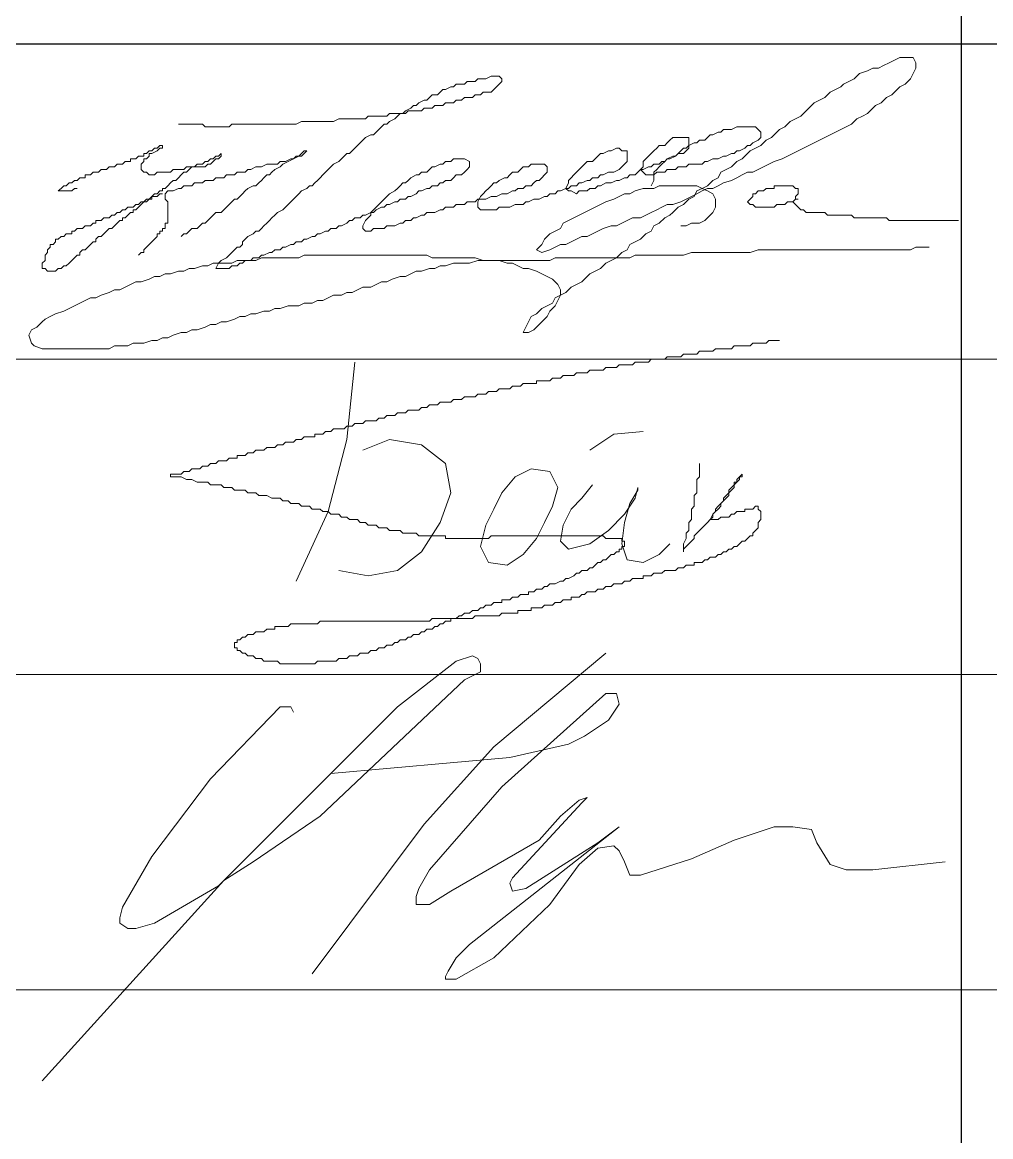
# Model space of a CAD drawing. Header units: millimetres. Extents: x 2294 to 908349, y -83289 to 219220.
# Drawn here: x 787633 to 789218, y 159696 to 161520 of the extents above; entities that cross this region are included whole.
import ezdxf

# ---------------------------------------------------------------- set-up
doc = ezdxf.new("R2010")
doc.units = ezdxf.units.MM
doc.layers.add('PDF _Геометрия', color=7, linetype='Continuous')

msp = doc.modelspace()

# ---------------------------------------------------------------- linework, layer by layer
at = {"layer": 'PDF _Геометрия', "lineweight": 30}
for points in [[(789169.7, 164067.7), (789169.7, 158389)], [(802599.2, 161484.1), (790205.8, 161484.1), (783491, 161484.1)]]:
    msp.add_lwpolyline(points, dxfattribs=at)
at = {"layer": 'PDF _Геометрия', "color": 5, "lineweight": 9}
for points in [[(788710.7, 161186.8), (788719.4, 161186.8), (788728.2, 161191.2), (788741.3, 161191.2), (788750, 161195.6), (788758.8, 161204.3), (788763.2, 161208.7), (788767.5, 161217.4), (788767.5, 161230.5), (788763.2, 161239.3), (788754.4, 161243.7), (788745.7, 161248), (788736.9, 161252.4), (788728.2, 161252.4), (788715.1, 161252.4), (788706.3, 161252.4), (788697.6, 161252.4), (788688.8, 161252.4), (788675.7, 161252.4), (788667, 161248), (788658.2, 161248), (788649.5, 161248), (788636.4, 161243.7), (788627.6, 161239.3), (788618.9, 161239.3), (788610.1, 161234.9), (788601.4, 161230.5), (788588.3, 161226.2), (788579.5, 161221.8), (788570.8, 161217.4), (788562.1, 161213.1), (788553.3, 161208.7), (788544.6, 161204.3), (788535.8, 161199.9), (788527.1, 161195.6), (788518.3, 161191.2), (788514, 161182.5), (788505.2, 161178.1), (788496.5, 161173.7), (788487.7, 161165), (788483.4, 161156.2), (788474.6, 161147.5), (788483.4, 161143.1), (788496.5, 161147.5), (788505.2, 161151.9), (788514, 161156.2), (788522.7, 161156.2), (788531.5, 161160.6), (788540.2, 161165), (788548.9, 161169.3), (788557.7, 161169.3), (788566.4, 161173.7), (788575.2, 161178.1), (788583.9, 161182.5), (788597, 161186.8), (788605.8, 161186.8), (788614.5, 161191.2), (788623.3, 161195.6), (788632, 161199.9), (788645.1, 161199.9), (788653.9, 161204.3), (788662.6, 161208.7), (788671.4, 161213.1), (788680.1, 161217.4), (788688.8, 161221.8), (788697.6, 161221.8), (788710.7, 161226.2), (788719.4, 161230.5), (788728.2, 161234.9), (788736.9, 161239.3), (788745.7, 161243.7), (788754.4, 161248), (788763.2, 161248), (788771.9, 161252.4), (788780.6, 161256.8), (788793.8, 161261.1), (788802.5, 161265.5), (788811.2, 161269.9), (788820, 161274.3), (788828.7, 161274.3), (788837.5, 161278.6), (788846.2, 161283), (788855, 161287.4), (788863.7, 161291.7), (788876.8, 161296.1), (788885.6, 161300.5), (788894.3, 161304.9), (788903, 161309.2), (788911.8, 161313.6), (788920.5, 161318), (788929.3, 161322.3), (788938, 161326.7), (788946.8, 161331.1), (788955.5, 161335.5), (788964.2, 161339.8), (788973, 161344.2), (788981.7, 161348.6), (788990.5, 161353), (788999.2, 161361.7), (789008, 161366.1), (789016.7, 161370.4), (789025.4, 161379.2), (789029.8, 161383.6), (789038.6, 161387.9), (789047.3, 161396.7), (789056, 161401), (789064.8, 161409.8), (789069.2, 161414.2), (789077.9, 161418.5), (789086.7, 161427.3), (789091, 161436), (789095.4, 161444.8), (789095.4, 161453.5), (789091, 161462.2), (789077.9, 161462.2), (789069.2, 161462.2), (789060.4, 161457.9), (789051.7, 161453.5), (789042.9, 161449.1), (789034.2, 161444.8), (789025.4, 161444.8), (789016.7, 161440.4), (789003.6, 161436), (788994.8, 161427.3), (788986.1, 161422.9), (788977.4, 161418.5), (788973, 161414.2), (788964.2, 161409.8), (788955.5, 161405.4), (788946.8, 161396.7), (788938, 161392.3), (788929.3, 161387.9), (788920.5, 161379.2), (788916.2, 161374.8), (788907.4, 161366.1), (788898.7, 161361.7), (788889.9, 161357.3), (788881.2, 161348.6), (788872.4, 161344.2), (788868.1, 161339.8), (788859.3, 161331.1), (788850.6, 161326.7), (788841.8, 161318), (788833.1, 161313.6), (788824.4, 161309.2), (788815.6, 161300.5), (788811.2, 161296.1), (788802.5, 161291.7), (788793.8, 161283), (788785, 161278.6), (788776.3, 161274.3), (788771.9, 161265.5), (788763.2, 161261.1), (788754.4, 161252.4), (788745.7, 161248), (788736.9, 161243.7), (788732.6, 161234.9), (788723.8, 161230.5), (788715.1, 161221.8), (788706.3, 161217.4), (788697.6, 161208.7), (788693.2, 161204.3), (788684.5, 161199.9), (788675.7, 161191.2), (788667, 161186.8), (788662.6, 161178.1), (788653.9, 161173.7), (788645.1, 161165), (788636.4, 161160.6), (788627.6, 161156.2), (788623.3, 161147.5), (788614.5, 161143.1), (788605.8, 161134.4), (788597, 161130), (788588.3, 161125.6), (788579.5, 161116.9), (788570.8, 161112.5), (788562.1, 161108.1), (788557.7, 161103.8), (788548.9, 161095), (788540.2, 161090.7), (788531.5, 161086.3), (788522.7, 161077.5), (788514, 161073.2), (788505.2, 161068.8), (788500.9, 161060.1), (788492.1, 161055.7), (788483.4, 161051.3), (788474.6, 161042.6), (788465.9, 161038.2), (788461.5, 161029.5), (788457.1, 161020.7), (788452.8, 161012), (788461.5, 161012), (788470.3, 161016.3), (788479, 161025.1), (788483.4, 161029.5), (788492.1, 161038.2), (788496.5, 161046.9), (788505.2, 161055.7), (788509.6, 161064.4), (788514, 161073.2), (788514, 161081.9), (788509.6, 161090.7), (788500.9, 161099.4), (788492.1, 161103.8), (788483.4, 161108.1), (788474.6, 161112.5), (788461.5, 161116.9), (788452.8, 161116.9), (788444, 161121.3), (788435.3, 161125.6), (788426.5, 161125.6), (788413.4, 161130), (788404.7, 161130), (788395.9, 161130), (788387.2, 161130), (788374.1, 161134.4), (788365.3, 161134.4), (788356.6, 161134.4), (788343.5, 161134.4), (788334.7, 161134.4), (788326, 161134.4), (788317.3, 161134.4), (788304.1, 161134.4), (788295.4, 161138.7), (788286.7, 161138.7), (788273.5, 161138.7), (788264.8, 161138.7), (788256.1, 161138.7), (788247.3, 161138.7), (788234.2, 161138.7), (788225.5, 161138.7), (788216.7, 161138.7), (788203.6, 161138.7), (788194.8, 161138.7), (788186.1, 161138.7), (788177.4, 161138.7), (788164.2, 161138.7), (788155.5, 161138.7), (788146.8, 161138.7), (788133.6, 161138.7), (788124.9, 161138.7), (788116.2, 161138.7), (788107.4, 161138.7), (788094.3, 161138.7), (788085.6, 161134.4), (788076.8, 161134.4), (788063.7, 161134.4), (788055, 161134.4), (788046.2, 161134.4), (788037.5, 161134.4), (788024.4, 161134.4), (788015.6, 161130), (788006.9, 161130), (787998.1, 161130), (787985, 161130), (787976.3, 161125.6), (787967.5, 161125.6), (787954.4, 161125.6), (787945.7, 161125.6), (787936.9, 161121.3), (787928.2, 161121.3), (787915.1, 161116.9), (787906.3, 161116.9), (787897.6, 161112.5), (787888.8, 161112.5), (787875.7, 161108.1), (787867, 161108.1), (787858.2, 161103.8), (787849.5, 161103.8), (787840.8, 161099.4), (787827.6, 161095), (787818.9, 161095), (787810.2, 161090.7), (787801.4, 161086.3), (787792.7, 161081.9), (787783.9, 161081.9), (787775.2, 161077.5), (787762.1, 161073.2), (787753.3, 161068.8), (787744.6, 161068.8), (787735.8, 161064.4), (787727.1, 161060.1), (787718.3, 161055.7), (787709.6, 161051.3), (787700.9, 161046.9), (787687.7, 161042.6), (787679, 161038.2), (787670.3, 161033.8), (787665.9, 161029.5), (787657.1, 161020.7), (787648.4, 161016.3), (787644, 161007.6), (787648.4, 160994.5), (787652.8, 160990.1), (787665.9, 160985.7), (787674.6, 160985.7), (787683.4, 160985.7), (787692.1, 160985.7), (787705.2, 160985.7), (787714, 160985.7), (787722.7, 160985.7), (787735.8, 160985.7), (787744.6, 160985.7), (787753.3, 160985.7), (787762.1, 160985.7), (787775.2, 160985.7), (787783.9, 160990.1), (787792.7, 160990.1), (787805.8, 160990.1), (787814.5, 160994.5), (787823.3, 160994.5), (787832, 160994.5), (787845.1, 160998.9), (787853.9, 160998.9), (787862.6, 161003.2), (787871.4, 161003.2), (787880.1, 161007.6), (787893.2, 161012), (787902, 161012), (787910.7, 161016.3), (787919.4, 161016.3), (787932.6, 161020.7), (787941.3, 161025.1), (787950, 161025.1), (787958.8, 161029.5), (787967.5, 161029.5), (787980.6, 161033.8), (787989.4, 161038.2), (787998.1, 161038.2), (788006.9, 161042.6), (788015.6, 161042.6), (788028.7, 161046.9), (788037.5, 161046.9), (788046.2, 161051.3), (788055, 161051.3), (788068.1, 161055.7), (788076.8, 161055.7), (788085.6, 161055.7), (788094.3, 161060.1), (788107.4, 161060.1), (788116.2, 161064.4), (788124.9, 161064.4), (788133.6, 161068.8), (788142.4, 161073.2), (788155.5, 161073.2), (788164.2, 161077.5), (788173, 161077.5), (788181.7, 161081.9), (788190.5, 161086.3), (788203.6, 161086.3), (788212.3, 161090.7), (788221.1, 161095), (788229.8, 161095), (788238.6, 161099.4), (788251.7, 161103.8), (788260.4, 161103.8), (788269.2, 161108.1), (788277.9, 161112.5), (788286.7, 161112.5), (788299.8, 161116.9), (788308.5, 161116.9), (788317.3, 161121.3), (788326, 161121.3), (788339.1, 161125.6), (788347.9, 161125.6), (788356.6, 161125.6), (788365.3, 161125.6), (788378.5, 161130), (788387.2, 161130), (788395.9, 161130), (788404.7, 161130), (788417.8, 161130), (788426.5, 161130), (788435.3, 161130), (788448.4, 161130), (788457.1, 161130), (788465.9, 161130), (788474.6, 161130), (788487.7, 161130), (788496.5, 161130), (788505.2, 161134.4), (788518.3, 161134.4), (788527.1, 161134.4), (788535.8, 161134.4), (788544.6, 161134.4), (788557.7, 161134.4), (788566.4, 161134.4), (788575.2, 161134.4), (788588.3, 161134.4), (788597, 161134.4), (788605.8, 161134.4), (788614.5, 161134.4), (788627.6, 161134.4), (788636.4, 161138.7), (788645.1, 161138.7), (788658.2, 161138.7), (788667, 161138.7), (788675.7, 161138.7), (788684.5, 161138.7), (788697.6, 161138.7), (788706.3, 161138.7), (788715.1, 161138.7), (788728.2, 161143.1), (788736.9, 161143.1), (788745.7, 161143.1), (788754.4, 161143.1), (788767.5, 161143.1), (788776.3, 161143.1), (788785, 161143.1), (788793.8, 161143.1), (788806.9, 161143.1), (788815.6, 161143.1), (788824.4, 161143.1), (788837.5, 161147.5), (788846.2, 161147.5), (788855, 161147.5), (788863.7, 161147.5), (788876.8, 161147.5), (788885.6, 161147.5), (788894.3, 161147.5), (788907.4, 161147.5), (788916.2, 161147.5), (788924.9, 161147.5), (788933.6, 161147.5), (788946.8, 161147.5), (788955.5, 161147.5), (788964.2, 161147.5), (788977.4, 161147.5), (788986.1, 161147.5), (788994.8, 161147.5), (789003.6, 161147.5), (789016.7, 161147.5), (789025.4, 161147.5), (789034.2, 161147.5), (789047.3, 161147.5), (789056, 161147.5), (789064.8, 161147.5), (789073.5, 161147.5), (789086.7, 161147.5), (789095.4, 161151.9), (789104.1, 161151.9), (789117.3, 161151.9)], [(787888.8, 161353), (787897.6, 161353), (787902, 161353), (787910.7, 161353), (787915.1, 161353), (787919.4, 161353), (787928.2, 161353), (787932.6, 161348.6), (787941.3, 161348.6), (787945.7, 161348.6), (787954.4, 161348.6), (787958.8, 161348.6), (787963.2, 161348.6), (787971.9, 161348.6), (787976.3, 161353), (787985, 161353), (787989.4, 161353), (787993.8, 161353), (788002.5, 161353), (788006.9, 161353), (788015.6, 161353), (788020, 161353), (788028.7, 161353), (788033.1, 161353), (788037.5, 161353), (788046.2, 161353), (788050.6, 161353), (788059.3, 161353), (788063.7, 161353), (788068.1, 161353), (788076.8, 161353), (788081.2, 161353), (788089.9, 161357.3), (788094.3, 161357.3), (788098.7, 161357.3), (788107.4, 161357.3), (788111.8, 161357.3), (788120.5, 161357.3), (788124.9, 161357.3), (788133.6, 161357.3), (788138, 161357.3), (788142.4, 161357.3), (788151.1, 161361.7), (788155.5, 161361.7), (788164.2, 161361.7), (788168.6, 161361.7), (788173, 161361.7), (788181.7, 161361.7), (788186.1, 161361.7), (788194.8, 161361.7), (788199.2, 161366.1), (788203.6, 161366.1), (788212.3, 161366.1), (788216.7, 161366.1), (788225.5, 161366.1), (788229.8, 161366.1), (788234.2, 161370.4), (788242.9, 161370.4), (788247.3, 161370.4), (788256.1, 161370.4), (788260.4, 161370.4), (788264.8, 161374.8), (788273.5, 161374.8), (788277.9, 161374.8), (788286.7, 161374.8), (788291, 161379.2), (788295.4, 161379.2), (788304.1, 161379.2), (788308.5, 161383.6), (788317.3, 161383.6), (788321.6, 161383.6), (788326, 161387.9), (788334.7, 161387.9), (788339.1, 161387.9), (788343.5, 161392.3), (788352.2, 161392.3), (788356.6, 161396.7), (788365.3, 161396.7), (788369.7, 161396.7), (788374.1, 161401), (788382.8, 161401), (788387.2, 161405.4), (788391.6, 161405.4), (788400.3, 161405.4), (788404.7, 161409.8), (788409.1, 161414.2), (788413.4, 161418.5), (788417.8, 161422.9), (788417.8, 161427.3), (788413.4, 161431.6), (788404.7, 161431.6), (788400.3, 161431.6), (788391.6, 161427.3), (788387.2, 161427.3), (788378.5, 161427.3), (788374.1, 161422.9), (788369.7, 161422.9), (788361, 161422.9), (788356.6, 161418.5), (788352.2, 161418.5), (788343.5, 161418.5), (788339.1, 161414.2), (788334.7, 161414.2), (788326, 161409.8), (788321.6, 161409.8), (788317.3, 161405.4), (788312.9, 161401), (788304.1, 161401), (788299.8, 161396.7), (788295.4, 161392.3), (788291, 161392.3), (788282.3, 161387.9), (788277.9, 161383.6), (788273.5, 161383.6), (788269.2, 161379.2), (788260.4, 161374.8), (788256.1, 161370.4), (788251.7, 161370.4), (788247.3, 161366.1), (788242.9, 161361.7), (788234.2, 161357.3), (788229.8, 161353), (788225.5, 161353), (788221.1, 161348.6), (788216.7, 161344.2), (788212.3, 161339.8), (788208, 161335.5), (788203.6, 161335.5), (788194.8, 161331.1), (788190.5, 161326.7), (788186.1, 161322.3), (788181.7, 161318), (788177.4, 161313.6), (788173, 161309.2), (788168.6, 161304.9), (788164.2, 161304.9), (788159.9, 161300.5), (788155.5, 161296.1), (788151.1, 161291.7), (788142.4, 161287.4), (788138, 161283), (788133.6, 161278.6), (788129.3, 161274.3), (788124.9, 161269.9), (788120.5, 161265.5), (788116.2, 161261.1), (788111.8, 161256.8), (788107.4, 161252.4), (788103, 161252.4), (788098.7, 161248), (788089.9, 161243.7), (788085.6, 161239.3), (788081.2, 161234.9), (788076.8, 161230.5), (788072.4, 161226.2), (788068.1, 161221.8), (788063.7, 161217.4), (788059.3, 161213.1), (788050.6, 161208.7), (788046.2, 161204.3), (788041.8, 161199.9), (788037.5, 161195.6), (788033.1, 161191.2), (788028.7, 161186.8), (788024.4, 161182.5), (788020, 161178.1), (788015.6, 161178.1), (788011.2, 161173.7), (788002.5, 161169.3), (787998.1, 161165), (787993.8, 161160.6), (787993.8, 161156.2), (787989.4, 161151.9), (787985, 161151.9), (787980.6, 161147.5), (787976.3, 161143.1), (787971.9, 161138.7), (787967.5, 161134.4), (787958.8, 161130), (787954.4, 161125.6), (787950, 161116.9), (787954.4, 161116.9), (787958.8, 161116.9), (787967.5, 161116.9), (787971.9, 161116.9), (787976.3, 161121.3), (787985, 161121.3), (787989.4, 161125.6), (787993.8, 161125.6), (787998.1, 161130), (788006.9, 161130), (788011.2, 161134.4), (788020, 161134.4), (788024.4, 161138.7), (788028.7, 161138.7), (788037.5, 161143.1), (788041.8, 161143.1), (788046.2, 161147.5), (788055, 161147.5), (788059.3, 161151.9), (788063.7, 161151.9), (788072.4, 161156.2), (788076.8, 161156.2), (788081.2, 161160.6), (788089.9, 161160.6), (788094.3, 161165), (788098.7, 161165), (788107.4, 161169.3), (788111.8, 161169.3), (788116.2, 161173.7), (788120.5, 161173.7), (788129.3, 161178.1), (788133.6, 161178.1), (788138, 161182.5), (788146.8, 161182.5), (788151.1, 161186.8), (788155.5, 161186.8), (788164.2, 161191.2), (788168.6, 161195.6), (788173, 161195.6), (788177.4, 161199.9), (788186.1, 161199.9), (788190.5, 161204.3), (788194.8, 161204.3), (788203.6, 161208.7), (788208, 161208.7), (788212.3, 161213.1), (788221.1, 161217.4), (788225.5, 161217.4), (788229.8, 161221.8), (788234.2, 161221.8), (788242.9, 161226.2), (788247.3, 161226.2), (788251.7, 161230.5), (788260.4, 161230.5), (788264.8, 161234.9), (788269.2, 161234.9), (788277.9, 161239.3), (788282.3, 161243.7), (788286.7, 161243.7), (788295.4, 161248), (788299.8, 161248), (788304.1, 161252.4), (788312.9, 161252.4), (788317.3, 161256.8), (788321.6, 161256.8), (788326, 161261.1), (788334.7, 161261.1), (788339.1, 161265.5), (788343.5, 161269.9), (788352.2, 161269.9), (788356.6, 161274.3), (788361, 161278.6), (788365.3, 161283), (788365.3, 161287.4), (788365.3, 161291.7), (788356.6, 161296.1), (788352.2, 161296.1), (788343.5, 161296.1), (788339.1, 161296.1), (788334.7, 161291.7), (788326, 161291.7), (788321.6, 161287.4), (788317.3, 161287.4), (788308.5, 161283), (788304.1, 161283), (788299.8, 161278.6), (788295.4, 161274.3), (788286.7, 161274.3), (788282.3, 161269.9), (788277.9, 161269.9), (788269.2, 161265.5), (788264.8, 161261.1), (788260.4, 161256.8), (788256.1, 161256.8), (788251.7, 161252.4), (788247.3, 161248), (788242.9, 161243.7), (788234.2, 161239.3), (788229.8, 161234.9), (788225.5, 161230.5), (788221.1, 161226.2), (788216.7, 161221.8), (788212.3, 161217.4), (788208, 161213.1), (788203.6, 161208.7), (788203.6, 161204.3), (788199.2, 161199.9), (788194.8, 161195.6), (788190.5, 161186.8), (788190.5, 161182.5), (788194.8, 161178.1), (788203.6, 161178.1), (788208, 161182.5), (788212.3, 161182.5), (788221.1, 161182.5), (788225.5, 161182.5), (788229.8, 161186.8), (788238.6, 161186.8), (788242.9, 161186.8), (788251.7, 161191.2), (788256.1, 161191.2), (788260.4, 161195.6), (788269.2, 161195.6), (788273.5, 161199.9), (788277.9, 161199.9), (788286.7, 161204.3), (788291, 161204.3), (788295.4, 161208.7), (788304.1, 161208.7), (788308.5, 161208.7), (788317.3, 161213.1), (788321.6, 161213.1), (788326, 161217.4), (788334.7, 161217.4), (788339.1, 161217.4), (788343.5, 161221.8), (788352.2, 161221.8), (788356.6, 161221.8), (788361, 161226.2), (788369.7, 161226.2), (788374.1, 161226.2), (788378.5, 161230.5), (788387.2, 161230.5), (788391.6, 161230.5), (788400.3, 161234.9), (788404.7, 161234.9), (788409.1, 161234.9), (788417.8, 161239.3), (788422.2, 161239.3), (788426.5, 161239.3), (788435.3, 161243.7), (788439.7, 161243.7), (788444, 161248), (788452.8, 161248), (788457.1, 161252.4), (788465.9, 161252.4), (788470.3, 161256.8), (788474.6, 161261.1), (788479, 161261.1), (788483.4, 161265.5), (788487.7, 161269.9), (788492.1, 161274.3), (788492.1, 161283), (788487.7, 161287.4), (788483.4, 161287.4), (788479, 161287.4), (788470.3, 161287.4), (788465.9, 161287.4), (788461.5, 161283), (788452.8, 161283), (788448.4, 161278.6), (788444, 161274.3), (788435.3, 161274.3), (788430.9, 161269.9), (788426.5, 161265.5), (788422.2, 161265.5), (788413.4, 161261.1), (788409.1, 161256.8), (788404.7, 161256.8), (788400.3, 161252.4), (788395.9, 161248), (788391.6, 161243.7), (788387.2, 161239.3), (788382.8, 161234.9), (788378.5, 161226.2), (788378.5, 161221.8), (788378.5, 161217.4), (788382.8, 161213.1), (788391.6, 161213.1), (788395.9, 161213.1), (788404.7, 161213.1), (788409.1, 161213.1), (788413.4, 161217.4), (788422.2, 161217.4), (788426.5, 161217.4), (788430.9, 161217.4), (788439.7, 161221.8), (788444, 161221.8), (788452.8, 161221.8), (788457.1, 161226.2), (788461.5, 161226.2), (788470.3, 161230.5), (788474.6, 161230.5), (788479, 161230.5), (788487.7, 161234.9), (788492.1, 161234.9), (788496.5, 161239.3), (788505.2, 161239.3), (788509.6, 161243.7), (788514, 161243.7), (788522.7, 161248), (788527.1, 161248), (788531.5, 161252.4), (788540.2, 161252.4), (788544.6, 161256.8), (788548.9, 161256.8), (788557.7, 161261.1), (788562.1, 161261.1), (788566.4, 161265.5), (788575.2, 161265.5), (788579.5, 161269.9), (788583.9, 161269.9), (788592.7, 161274.3), (788597, 161274.3), (788601.4, 161274.3), (788610.1, 161278.6), (788614.5, 161283), (788618.9, 161287.4), (788623.3, 161291.7), (788623.3, 161296.1), (788623.3, 161300.5), (788623.3, 161309.2), (788614.5, 161309.2), (788610.1, 161313.6), (788605.8, 161313.6), (788597, 161309.2), (788592.7, 161309.2), (788583.9, 161304.9), (788579.5, 161304.9), (788575.2, 161300.5), (788570.8, 161296.1), (788566.4, 161291.7), (788557.7, 161291.7), (788553.3, 161287.4), (788548.9, 161283), (788544.6, 161278.6), (788540.2, 161274.3), (788535.8, 161269.9), (788531.5, 161265.5), (788527.1, 161261.1), (788527.1, 161256.8), (788522.7, 161248), (788527.1, 161243.7), (788531.5, 161243.7), (788540.2, 161239.3), (788544.6, 161243.7), (788553.3, 161243.7), (788557.7, 161243.7), (788562.1, 161248), (788570.8, 161248), (788575.2, 161252.4), (788579.5, 161252.4), (788588.3, 161256.8), (788592.7, 161256.8), (788597, 161256.8), (788605.8, 161261.1), (788610.1, 161261.1), (788618.9, 161265.5), (788623.3, 161265.5), (788627.6, 161269.9), (788636.4, 161269.9), (788640.8, 161274.3), (788645.1, 161278.6), (788649.5, 161278.6), (788658.2, 161283), (788662.6, 161283), (788667, 161287.4), (788675.7, 161287.4), (788680.1, 161291.7), (788684.5, 161291.7), (788688.8, 161296.1), (788697.6, 161300.5), (788702, 161300.5), (788706.3, 161304.9), (788715.1, 161304.9), (788719.4, 161309.2), (788723.8, 161313.6), (788723.8, 161318), (788723.8, 161326.7), (788723.8, 161331.1), (788719.4, 161331.1), (788710.7, 161331.1), (788706.3, 161331.1), (788697.6, 161331.1), (788693.2, 161326.7), (788688.8, 161322.3), (788684.5, 161318), (788675.7, 161318), (788671.4, 161313.6), (788667, 161309.2), (788662.6, 161304.9), (788658.2, 161300.5), (788653.9, 161296.1), (788649.5, 161291.7), (788649.5, 161283), (788645.1, 161278.6), (788649.5, 161274.3), (788653.9, 161269.9), (788658.2, 161269.9), (788667, 161269.9), (788671.4, 161274.3), (788680.1, 161274.3), (788684.5, 161274.3), (788688.8, 161278.6), (788697.6, 161278.6), (788702, 161278.6), (788706.3, 161283), (788715.1, 161283), (788719.4, 161283), (788723.8, 161287.4), (788732.6, 161287.4), (788736.9, 161287.4), (788745.7, 161287.4), (788750, 161291.7), (788754.4, 161291.7), (788763.2, 161296.1), (788767.5, 161296.1), (788771.9, 161296.1), (788780.6, 161300.5), (788785, 161300.5), (788793.8, 161304.9), (788798.1, 161304.9), (788802.5, 161309.2), (788806.9, 161309.2), (788815.6, 161313.6), (788820, 161318), (788824.4, 161318), (788828.7, 161322.3), (788837.5, 161326.7), (788841.8, 161331.1), (788841.8, 161335.5), (788841.8, 161339.8), (788837.5, 161344.2), (788833.1, 161348.6), (788824.4, 161348.6), (788820, 161348.6), (788811.2, 161348.6), (788806.9, 161348.6), (788802.5, 161348.6), (788793.8, 161344.2), (788789.4, 161344.2), (788780.6, 161344.2), (788776.3, 161339.8), (788771.9, 161339.8), (788763.2, 161335.5), (788758.8, 161335.5), (788754.4, 161331.1), (788750, 161326.7), (788741.3, 161326.7), (788736.9, 161322.3), (788732.6, 161322.3), (788723.8, 161318), (788719.4, 161313.6), (788715.1, 161313.6), (788710.7, 161309.2), (788706.3, 161304.9), (788702, 161300.5), (788693.2, 161296.1), (788688.8, 161296.1), (788684.5, 161291.7), (788680.1, 161287.4), (788675.7, 161283), (788671.4, 161278.6), (788667, 161274.3), (788667, 161265.5), (788667, 161261.1), (788662.6, 161252.4)], [(787722.7, 161248), (787718.3, 161248), (787714, 161243.7), (787709.6, 161243.7), (787705.2, 161243.7), (787700.9, 161243.7), (787696.5, 161243.7), (787692.1, 161243.7), (787696.5, 161248), (787700.9, 161252.4), (787705.2, 161252.4), (787709.6, 161256.8), (787714, 161256.8), (787718.3, 161261.1), (787722.7, 161261.1), (787727.1, 161265.5), (787731.5, 161265.5), (787735.8, 161265.5), (787735.8, 161269.9), (787740.2, 161269.9), (787744.6, 161269.9), (787748.9, 161274.3), (787753.3, 161274.3), (787757.7, 161274.3), (787762.1, 161278.6), (787766.4, 161278.6), (787770.8, 161278.6), (787775.2, 161283), (787779.6, 161283), (787783.9, 161283), (787788.3, 161287.4), (787792.7, 161287.4), (787797, 161287.4), (787801.4, 161291.7), (787805.8, 161291.7), (787810.2, 161291.7), (787810.2, 161296.1), (787814.5, 161296.1), (787818.9, 161296.1), (787823.3, 161300.5), (787827.6, 161300.5), (787832, 161300.5), (787832, 161304.9), (787836.4, 161304.9), (787840.8, 161309.2), (787845.1, 161309.2), (787849.5, 161313.6), (787853.9, 161313.6), (787858.2, 161318), (787862.6, 161318), (787862.6, 161313.6), (787858.2, 161313.6), (787853.9, 161309.2), (787845.1, 161304.9), (787840.8, 161304.9), (787840.8, 161300.5), (787836.4, 161296.1), (787832, 161296.1), (787832, 161291.7), (787827.6, 161287.4), (787827.6, 161283), (787827.6, 161278.6), (787832, 161274.3), (787836.4, 161274.3), (787840.8, 161269.9), (787845.1, 161269.9), (787849.5, 161269.9), (787853.9, 161274.3), (787858.2, 161274.3), (787862.6, 161274.3), (787867, 161274.3), (787871.4, 161274.3), (787875.7, 161274.3), (787880.1, 161278.6), (787884.5, 161278.6), (787888.8, 161278.6), (787893.2, 161278.6), (787897.6, 161278.6), (787902, 161283), (787906.3, 161283), (787910.7, 161283), (787915.1, 161283), (787919.4, 161283), (787923.8, 161283), (787928.2, 161283), (787932.6, 161283), (787936.9, 161287.4), (787941.3, 161287.4), (787945.7, 161291.7), (787950, 161296.1), (787954.4, 161296.1), (787958.8, 161300.5), (787958.8, 161304.9), (787954.4, 161300.5), (787950, 161300.5), (787945.7, 161296.1), (787941.3, 161296.1), (787936.9, 161291.7), (787932.6, 161291.7), (787928.2, 161287.4), (787923.8, 161287.4), (787919.4, 161287.4), (787915.1, 161283), (787910.7, 161283), (787906.3, 161278.6), (787902, 161274.3), (787897.6, 161274.3), (787893.2, 161269.9), (787888.8, 161265.5), (787884.5, 161261.1), (787880.1, 161261.1), (787875.7, 161256.8), (787871.4, 161252.4), (787867, 161248), (787862.6, 161248), (787862.6, 161243.7), (787858.2, 161243.7), (787853.9, 161239.3), (787849.5, 161239.3), (787845.1, 161234.9), (787845.1, 161230.5), (787840.8, 161230.5), (787836.4, 161226.2), (787832, 161226.2), (787827.6, 161221.8), (787823.3, 161217.4), (787818.9, 161213.1), (787814.5, 161213.1), (787814.5, 161208.7), (787810.2, 161208.7), (787805.8, 161204.3), (787801.4, 161199.9), (787797, 161199.9), (787797, 161195.6), (787792.7, 161195.6), (787788.3, 161191.2), (787783.9, 161186.8), (787779.6, 161182.5), (787775.2, 161182.5), (787770.8, 161178.1), (787766.4, 161173.7), (787762.1, 161169.3), (787757.7, 161169.3), (787753.3, 161165), (787753.3, 161160.6), (787748.9, 161160.6), (787744.6, 161156.2), (787740.2, 161151.9), (787735.8, 161147.5), (787731.5, 161147.5), (787727.1, 161143.1), (787727.1, 161138.7), (787722.7, 161138.7), (787718.3, 161134.4), (787714, 161130), (787709.6, 161125.6), (787705.2, 161121.3), (787700.9, 161121.3), (787696.5, 161116.9), (787692.1, 161116.9), (787687.7, 161112.5), (787683.4, 161112.5), (787679, 161112.5), (787674.6, 161112.5), (787670.3, 161116.9), (787665.9, 161116.9), (787665.9, 161121.3), (787665.9, 161125.6), (787670.3, 161130), (787670.3, 161134.4), (787670.3, 161138.7), (787674.6, 161143.1), (787674.6, 161147.5), (787679, 161151.9), (787679, 161156.2), (787683.4, 161156.2), (787687.7, 161160.6), (787687.7, 161165), (787692.1, 161165), (787696.5, 161169.3), (787700.9, 161169.3), (787705.2, 161173.7), (787709.6, 161173.7), (787714, 161173.7), (787714, 161178.1), (787718.3, 161178.1), (787722.7, 161182.5), (787727.1, 161182.5), (787731.5, 161182.5), (787735.8, 161186.8), (787740.2, 161186.8), (787744.6, 161186.8), (787748.9, 161191.2), (787753.3, 161191.2), (787753.3, 161195.6), (787757.7, 161195.6), (787762.1, 161195.6), (787766.4, 161199.9), (787770.8, 161199.9), (787775.2, 161199.9), (787779.6, 161204.3), (787783.9, 161204.3), (787788.3, 161208.7), (787792.7, 161208.7), (787797, 161213.1), (787801.4, 161213.1), (787805.8, 161217.4), (787810.2, 161217.4), (787814.5, 161217.4), (787818.9, 161221.8), (787823.3, 161221.8), (787827.6, 161226.2), (787832, 161226.2), (787836.4, 161230.5), (787840.8, 161230.5), (787845.1, 161234.9), (787849.5, 161234.9), (787853.9, 161234.9), (787858.2, 161239.3), (787862.6, 161239.3)], [(787823.3, 161138.7), (787827.6, 161143.1), (787832, 161143.1), (787832, 161147.5), (787836.4, 161151.9), (787840.8, 161156.2), (787845.1, 161160.6), (787849.5, 161165), (787853.9, 161169.3), (787853.9, 161173.7), (787858.2, 161173.7), (787858.2, 161178.1), (787862.6, 161178.1), (787862.6, 161182.5), (787867, 161182.5), (787867, 161186.8), (787867, 161191.2), (787871.4, 161191.2), (787871.4, 161195.6), (787871.4, 161199.9), (787871.4, 161204.3), (787871.4, 161208.7), (787871.4, 161213.1), (787871.4, 161217.4), (787871.4, 161221.8), (787871.4, 161226.2), (787867, 161230.5), (787867, 161234.9), (787867, 161239.3), (787871.4, 161243.7), (787875.7, 161243.7), (787880.1, 161243.7), (787888.8, 161248), (787893.2, 161248), (787897.6, 161252.4), (787906.3, 161252.4), (787910.7, 161252.4), (787915.1, 161256.8), (787923.8, 161256.8), (787928.2, 161256.8), (787932.6, 161261.1), (787941.3, 161261.1), (787945.7, 161261.1), (787950, 161265.5), (787958.8, 161265.5), (787963.2, 161265.5), (787967.5, 161269.9), (787971.9, 161269.9), (787980.6, 161269.9), (787985, 161274.3), (787989.4, 161274.3), (787998.1, 161274.3), (788002.5, 161278.6), (788006.9, 161278.6), (788015.6, 161283), (788020, 161283), (788024.4, 161283), (788033.1, 161287.4), (788037.5, 161287.4), (788041.8, 161287.4), (788050.6, 161287.4), (788055, 161291.7), (788059.3, 161291.7), (788063.7, 161291.7), (788072.4, 161296.1), (788076.8, 161296.1), (788081.2, 161300.5), (788089.9, 161300.5), (788094.3, 161304.9), (788098.7, 161309.2), (788094.3, 161309.2), (788089.9, 161304.9), (788085.6, 161300.5), (788076.8, 161296.1), (788068.1, 161291.7), (788059.3, 161287.4), (788055, 161283), (788046.2, 161278.6), (788041.8, 161274.3), (788037.5, 161269.9), (788033.1, 161269.9), (788028.7, 161265.5), (788024.4, 161261.1), (788020, 161256.8), (788015.6, 161252.4), (788011.2, 161252.4), (788002.5, 161248), (787998.1, 161243.7), (787993.8, 161239.3), (787989.4, 161234.9), (787985, 161230.5), (787980.6, 161230.5), (787976.3, 161226.2), (787971.9, 161221.8), (787967.5, 161217.4), (787963.2, 161213.1), (787958.8, 161208.7), (787950, 161208.7), (787945.7, 161204.3), (787941.3, 161199.9), (787936.9, 161195.6), (787932.6, 161191.2), (787928.2, 161191.2), (787923.8, 161186.8), (787919.4, 161182.5), (787910.7, 161182.5), (787906.3, 161178.1), (787902, 161173.7), (787897.6, 161173.7), (787893.2, 161169.3)], [(789165.3, 161195.6), (789161, 161195.6), (789156.6, 161195.6), (789152.2, 161195.6), (789147.9, 161195.6), (789143.5, 161195.6), (789139.1, 161195.6), (789134.7, 161195.6), (789130.4, 161195.6), (789126, 161195.6), (789121.6, 161195.6), (789117.3, 161195.6), (789112.9, 161195.6), (789108.5, 161195.6), (789104.1, 161195.6), (789099.8, 161195.6), (789095.4, 161195.6), (789091, 161195.6), (789086.7, 161195.6), (789082.3, 161195.6), (789077.9, 161195.6), (789073.5, 161195.6), (789069.2, 161195.6), (789064.8, 161195.6), (789060.4, 161195.6), (789056, 161195.6), (789051.7, 161195.6), (789047.3, 161199.9), (789042.9, 161199.9), (789038.6, 161199.9), (789034.2, 161199.9), (789029.8, 161199.9), (789025.4, 161199.9), (789021.1, 161199.9), (789016.7, 161199.9), (789012.3, 161199.9), (789008, 161199.9), (789003.6, 161199.9), (788999.2, 161199.9), (788994.8, 161199.9), (788990.5, 161204.3), (788986.1, 161204.3), (788981.7, 161204.3), (788977.4, 161204.3), (788973, 161204.3), (788968.6, 161204.3), (788964.2, 161204.3), (788959.9, 161204.3), (788955.5, 161204.3), (788951.1, 161204.3), (788946.8, 161208.7), (788942.4, 161208.7), (788938, 161208.7), (788933.6, 161208.7), (788929.3, 161208.7), (788924.9, 161208.7), (788920.5, 161208.7), (788916.2, 161208.7), (788911.8, 161213.1), (788907.4, 161213.1), (788903, 161217.4), (788898.7, 161221.8), (788894.3, 161226.2), (788898.7, 161230.5), (788898.7, 161234.9), (788903, 161239.3), (788903, 161243.7), (788903, 161248), (788898.7, 161248), (788894.3, 161252.4), (788889.9, 161252.4), (788885.6, 161252.4), (788881.2, 161252.4), (788876.8, 161252.4), (788872.4, 161252.4), (788868.1, 161252.4), (788863.7, 161252.4), (788863.7, 161248), (788859.3, 161248), (788855, 161248), (788850.6, 161248), (788846.2, 161243.7), (788841.8, 161243.7), (788837.5, 161243.7), (788833.1, 161239.3), (788828.7, 161239.3), (788828.7, 161234.9), (788824.4, 161230.5), (788820, 161226.2), (788824.4, 161221.8), (788828.7, 161221.8), (788833.1, 161217.4), (788837.5, 161217.4), (788841.8, 161217.4), (788846.2, 161217.4), (788850.6, 161217.4), (788855, 161217.4), (788859.3, 161217.4), (788863.7, 161217.4), (788868.1, 161221.8), (788872.4, 161221.8), (788876.8, 161221.8), (788881.2, 161221.8), (788885.6, 161226.2), (788889.9, 161226.2), (788894.3, 161226.2), (788898.7, 161230.5), (788903, 161230.5)], [(788741.3, 160797.8), (788741.3, 160793.4), (788741.3, 160789), (788741.3, 160784.6), (788741.3, 160780.3), (788741.3, 160775.9), (788736.9, 160771.5), (788736.9, 160767.2), (788736.9, 160762.8), (788736.9, 160758.4), (788736.9, 160754), (788736.9, 160749.7), (788732.6, 160745.3), (788732.6, 160740.9), (788732.6, 160736.6), (788732.6, 160732.2), (788732.6, 160727.8), (788728.2, 160723.4), (788728.2, 160719.1), (788728.2, 160714.7), (788728.2, 160710.3), (788728.2, 160706), (788723.8, 160701.6), (788723.8, 160697.2), (788723.8, 160692.8), (788723.8, 160688.5), (788719.4, 160684.1), (788719.4, 160679.7), (788719.4, 160675.4), (788715.1, 160666.6), (788715.1, 160662.2), (788715.1, 160657.9), (788715.1, 160653.5), (788715.1, 160657.9), (788719.4, 160662.2), (788723.8, 160666.6), (788728.2, 160671), (788732.6, 160675.4), (788732.6, 160679.7), (788736.9, 160684.1), (788741.3, 160688.5), (788745.7, 160692.8), (788750, 160697.2), (788754.4, 160701.6), (788758.8, 160706), (788763.2, 160710.3), (788763.2, 160714.7), (788767.5, 160719.1), (788771.9, 160723.4), (788776.3, 160727.8), (788776.3, 160732.2), (788780.6, 160736.6), (788785, 160740.9), (788789.4, 160745.3), (788789.4, 160749.7), (788793.8, 160754), (788798.1, 160758.4), (788798.1, 160762.8), (788802.5, 160767.2), (788806.9, 160771.5), (788806.9, 160775.9), (788811.2, 160775.9), (788811.2, 160780.3), (788806.9, 160775.9), (788802.5, 160771.5), (788802.5, 160767.2), (788798.1, 160767.2), (788798.1, 160762.8), (788793.8, 160758.4), (788789.4, 160754), (788789.4, 160749.7), (788785, 160745.3), (788780.6, 160740.9), (788780.6, 160736.6), (788776.3, 160732.2), (788771.9, 160727.8), (788767.5, 160723.4), (788767.5, 160719.1), (788763.2, 160714.7), (788758.8, 160706), (788763.2, 160706), (788767.5, 160706), (788771.9, 160706), (788776.3, 160710.3), (788780.6, 160710.3), (788785, 160710.3), (788789.4, 160710.3), (788793.8, 160714.7), (788798.1, 160714.7), (788802.5, 160719.1), (788806.9, 160719.1), (788811.2, 160719.1), (788815.6, 160719.1), (788815.6, 160723.4), (788820, 160723.4), (788824.4, 160723.4), (788828.7, 160723.4), (788833.1, 160727.8), (788837.5, 160727.8), (788837.5, 160723.4), (788841.8, 160719.1), (788841.8, 160714.7), (788841.8, 160710.3), (788841.8, 160706), (788837.5, 160701.6), (788837.5, 160697.2), (788837.5, 160692.8), (788833.1, 160688.5), (788828.7, 160684.1), (788828.7, 160679.7), (788824.4, 160679.7), (788820, 160675.4), (788815.6, 160671), (788811.2, 160671), (788806.9, 160666.6), (788802.5, 160662.2), (788798.1, 160662.2), (788793.8, 160657.9), (788789.4, 160657.9), (788785, 160653.5), (788780.6, 160653.5), (788776.3, 160649.1), (788771.9, 160649.1), (788767.5, 160644.8), (788763.2, 160644.8), (788758.8, 160644.8), (788754.4, 160640.4), (788750, 160640.4), (788745.7, 160636), (788741.3, 160636), (788736.9, 160636), (788732.6, 160636), (788732.6, 160631.6), (788728.2, 160631.6), (788723.8, 160631.6), (788719.4, 160631.6), (788715.1, 160627.3), (788710.7, 160627.3), (788706.3, 160627.3), (788702, 160622.9), (788697.6, 160622.9), (788693.2, 160622.9), (788688.8, 160622.9), (788684.5, 160622.9), (788680.1, 160618.5), (788675.7, 160618.5), (788671.4, 160618.5), (788667, 160618.5), (788662.6, 160614.2), (788658.2, 160614.2), (788653.9, 160614.2), (788649.5, 160614.2), (788649.5, 160609.8), (788645.1, 160609.8), (788640.8, 160609.8), (788636.4, 160609.8), (788632, 160609.8), (788627.6, 160605.4), (788623.3, 160605.4), (788618.9, 160605.4), (788614.5, 160601), (788610.1, 160601), (788605.8, 160601), (788601.4, 160601), (788597, 160596.7), (788592.7, 160596.7), (788588.3, 160596.7), (788583.9, 160592.3), (788579.5, 160592.3), (788575.2, 160592.3), (788570.8, 160587.9), (788566.4, 160587.9), (788562.1, 160587.9), (788557.7, 160587.9), (788553.3, 160583.6), (788548.9, 160583.6), (788544.6, 160579.2), (788540.2, 160579.2), (788535.8, 160579.2), (788531.5, 160579.2), (788531.5, 160574.8), (788527.1, 160574.8), (788522.7, 160574.8), (788518.3, 160574.8), (788514, 160570.4), (788509.6, 160570.4), (788505.2, 160570.4), (788500.9, 160566.1), (788496.5, 160566.1), (788492.1, 160566.1), (788487.7, 160566.1), (788483.4, 160561.7), (788479, 160561.7), (788474.6, 160561.7), (788470.3, 160561.7), (788465.9, 160561.7), (788465.9, 160557.3), (788461.5, 160557.3), (788457.1, 160557.3), (788452.8, 160557.3), (788448.4, 160557.3), (788444, 160557.3), (788444, 160553), (788439.7, 160553), (788435.3, 160553), (788430.9, 160553), (788426.5, 160553), (788422.2, 160553), (788417.8, 160553), (788413.4, 160548.6), (788409.1, 160548.6), (788404.7, 160548.6), (788400.3, 160548.6), (788395.9, 160548.6), (788391.6, 160548.6), (788387.2, 160548.6), (788382.8, 160548.6), (788378.5, 160548.6), (788374.1, 160548.6), (788369.7, 160544.2), (788365.3, 160544.2), (788361, 160544.2), (788356.6, 160544.2), (788352.2, 160544.2), (788347.9, 160544.2), (788343.5, 160544.2), (788339.1, 160544.2), (788334.7, 160544.2), (788330.4, 160544.2), (788326, 160544.2), (788321.6, 160544.2), (788317.3, 160544.2), (788312.9, 160544.2), (788308.5, 160544.2), (788304.1, 160544.2), (788299.8, 160539.8), (788295.4, 160539.8), (788291, 160539.8), (788286.7, 160539.8), (788282.3, 160539.8), (788277.9, 160539.8), (788273.5, 160539.8), (788269.2, 160539.8), (788264.8, 160539.8), (788260.4, 160539.8), (788256.1, 160539.8), (788251.7, 160539.8), (788247.3, 160539.8), (788242.9, 160539.8), (788238.6, 160539.8), (788234.2, 160539.8), (788229.8, 160539.8), (788225.5, 160539.8), (788221.1, 160539.8), (788216.7, 160539.8), (788212.3, 160539.8), (788208, 160539.8), (788203.6, 160539.8), (788199.2, 160539.8), (788194.8, 160539.8), (788190.5, 160539.8), (788186.1, 160539.8), (788181.7, 160539.8), (788177.4, 160539.8), (788173, 160539.8), (788168.6, 160539.8), (788164.2, 160539.8), (788159.9, 160539.8), (788155.5, 160539.8), (788151.1, 160539.8), (788146.8, 160539.8), (788142.4, 160539.8), (788138, 160539.8), (788133.6, 160539.8), (788129.3, 160539.8), (788124.9, 160539.8), (788120.5, 160539.8), (788116.2, 160535.5), (788111.8, 160535.5), (788107.4, 160535.5), (788103, 160535.5), (788098.7, 160535.5), (788094.3, 160535.5), (788089.9, 160535.5), (788085.6, 160535.5), (788081.2, 160535.5), (788076.8, 160535.5), (788072.4, 160535.5), (788068.1, 160531.1), (788063.7, 160531.1), (788059.3, 160531.1), (788055, 160531.1), (788050.6, 160531.1), (788046.2, 160531.1), (788046.2, 160526.7), (788041.8, 160526.7), (788037.5, 160526.7), (788033.1, 160526.7), (788028.7, 160522.4), (788024.4, 160522.4), (788020, 160522.4), (788015.6, 160522.4), (788011.2, 160518), (788006.9, 160518), (788002.5, 160518), (787998.1, 160513.6), (787993.8, 160513.6), (787989.4, 160509.2), (787985, 160509.2), (787985, 160504.9), (787980.6, 160504.9), (787980.6, 160500.5), (787980.6, 160496.1), (787985, 160496.1), (787985, 160491.8), (787989.4, 160491.8), (787993.8, 160487.4), (787998.1, 160487.4), (788002.5, 160483), (788006.9, 160483), (788011.2, 160483), (788015.6, 160478.6), (788020, 160478.6), (788024.4, 160478.6), (788028.7, 160474.3), (788033.1, 160474.3), (788037.5, 160474.3), (788041.8, 160474.3), (788046.2, 160474.3), (788050.6, 160474.3), (788055, 160469.9), (788059.3, 160469.9), (788063.7, 160469.9), (788068.1, 160469.9), (788072.4, 160469.9), (788076.8, 160469.9), (788081.2, 160469.9), (788085.6, 160469.9), (788089.9, 160469.9), (788094.3, 160469.9), (788098.7, 160469.9), (788103, 160469.9), (788107.4, 160469.9), (788111.8, 160469.9), (788116.2, 160474.3), (788120.5, 160474.3), (788124.9, 160474.3), (788129.3, 160474.3), (788133.6, 160474.3), (788138, 160474.3), (788142.4, 160474.3), (788146.8, 160474.3), (788151.1, 160478.6), (788155.5, 160478.6), (788159.9, 160478.6), (788164.2, 160478.6), (788168.6, 160483), (788173, 160483), (788177.4, 160483), (788181.7, 160483), (788186.1, 160487.4), (788190.5, 160487.4), (788194.8, 160487.4), (788199.2, 160487.4), (788203.6, 160491.8), (788208, 160491.8), (788212.3, 160491.8), (788216.7, 160496.1), (788221.1, 160496.1), (788225.5, 160496.1), (788229.8, 160500.5), (788234.2, 160500.5), (788238.6, 160500.5), (788242.9, 160504.9), (788247.3, 160504.9), (788251.7, 160509.2), (788256.1, 160509.2), (788260.4, 160509.2), (788264.8, 160513.6), (788269.2, 160513.6), (788273.5, 160518), (788277.9, 160518), (788282.3, 160518), (788286.7, 160522.4), (788291, 160522.4), (788295.4, 160526.7), (788299.8, 160526.7), (788304.1, 160526.7), (788308.5, 160531.1), (788312.9, 160531.1), (788317.3, 160535.5), (788321.6, 160535.5), (788326, 160539.8), (788330.4, 160539.8), (788334.7, 160539.8), (788334.7, 160544.2), (788339.1, 160544.2), (788343.5, 160544.2), (788347.9, 160548.6), (788352.2, 160548.6), (788356.6, 160553), (788361, 160553), (788365.3, 160553), (788369.7, 160557.3), (788374.1, 160557.3), (788378.5, 160557.3), (788382.8, 160561.7), (788387.2, 160561.7), (788391.6, 160566.1), (788395.9, 160566.1), (788400.3, 160566.1), (788404.7, 160570.4), (788409.1, 160570.4), (788413.4, 160570.4), (788417.8, 160570.4), (788417.8, 160574.8), (788422.2, 160574.8), (788426.5, 160574.8), (788430.9, 160574.8), (788435.3, 160579.2), (788439.7, 160579.2), (788444, 160579.2), (788448.4, 160583.6), (788452.8, 160583.6), (788457.1, 160583.6), (788461.5, 160583.6), (788461.5, 160587.9), (788465.9, 160587.9), (788470.3, 160587.9), (788474.6, 160592.3), (788479, 160592.3), (788483.4, 160592.3), (788487.7, 160596.7), (788492.1, 160596.7), (788496.5, 160601), (788500.9, 160601), (788505.2, 160601), (788514, 160605.4), (788518.3, 160605.4), (788522.7, 160609.8), (788527.1, 160609.8), (788535.8, 160614.2), (788540.2, 160618.5), (788544.6, 160618.5), (788548.9, 160622.9), (788557.7, 160622.9), (788562.1, 160627.3), (788566.4, 160627.3), (788570.8, 160631.6), (788575.2, 160636), (788579.5, 160636), (788583.9, 160640.4), (788588.3, 160640.4), (788592.7, 160644.8), (788597, 160649.1), (788601.4, 160649.1), (788605.8, 160653.5), (788610.1, 160653.5), (788610.1, 160657.9), (788614.5, 160657.9), (788614.5, 160662.2), (788618.9, 160662.2), (788618.9, 160666.6), (788618.9, 160671), (788614.5, 160671), (788614.5, 160675.4), (788610.1, 160675.4), (788605.8, 160675.4), (788601.4, 160675.4), (788597, 160675.4), (788592.7, 160675.4), (788588.3, 160675.4), (788583.9, 160679.7), (788579.5, 160679.7), (788575.2, 160679.7), (788570.8, 160679.7), (788566.4, 160679.7), (788562.1, 160679.7), (788557.7, 160679.7), (788553.3, 160679.7), (788548.9, 160679.7), (788544.6, 160679.7), (788540.2, 160679.7), (788535.8, 160679.7), (788531.5, 160679.7), (788527.1, 160679.7), (788522.7, 160679.7), (788518.3, 160679.7), (788514, 160679.7), (788509.6, 160679.7), (788505.2, 160679.7), (788500.9, 160679.7), (788496.5, 160679.7), (788492.1, 160679.7), (788487.7, 160679.7), (788483.4, 160679.7), (788479, 160679.7), (788474.6, 160679.7), (788470.3, 160679.7), (788465.9, 160679.7), (788461.5, 160679.7), (788457.1, 160679.7), (788452.8, 160679.7), (788448.4, 160679.7), (788444, 160679.7), (788439.7, 160679.7), (788435.3, 160679.7), (788430.9, 160679.7), (788426.5, 160679.7), (788422.2, 160679.7), (788417.8, 160679.7), (788413.4, 160679.7), (788409.1, 160679.7), (788404.7, 160679.7), (788400.3, 160679.7), (788395.9, 160675.4), (788391.6, 160675.4), (788387.2, 160675.4), (788382.8, 160675.4), (788378.5, 160675.4), (788374.1, 160675.4), (788369.7, 160675.4), (788365.3, 160675.4), (788361, 160675.4), (788356.6, 160675.4), (788352.2, 160675.4), (788347.9, 160675.4), (788343.5, 160675.4), (788339.1, 160675.4), (788334.7, 160675.4), (788330.4, 160675.4), (788326, 160675.4), (788326, 160679.7), (788321.6, 160679.7), (788317.3, 160679.7), (788312.9, 160679.7), (788308.5, 160679.7), (788304.1, 160679.7), (788299.8, 160679.7), (788295.4, 160679.7), (788291, 160679.7), (788286.7, 160679.7), (788282.3, 160679.7), (788277.9, 160684.1), (788273.5, 160684.1), (788269.2, 160684.1), (788264.8, 160684.1), (788260.4, 160684.1), (788256.1, 160684.1), (788251.7, 160688.5), (788247.3, 160688.5), (788242.9, 160688.5), (788238.6, 160688.5), (788234.2, 160688.5), (788229.8, 160692.8), (788225.5, 160692.8), (788221.1, 160692.8), (788216.7, 160692.8), (788212.3, 160697.2), (788208, 160697.2), (788203.6, 160697.2), (788199.2, 160697.2), (788194.8, 160701.6), (788190.5, 160701.6), (788186.1, 160701.6), (788181.7, 160706), (788177.4, 160706), (788173, 160706), (788168.6, 160706), (788164.2, 160710.3), (788159.9, 160710.3), (788155.5, 160710.3), (788151.1, 160714.7), (788146.8, 160714.7), (788142.4, 160714.7), (788138, 160714.7), (788133.6, 160719.1), (788129.3, 160719.1), (788124.9, 160719.1), (788120.5, 160723.4), (788116.2, 160723.4), (788111.8, 160723.4), (788107.4, 160723.4), (788103, 160727.8), (788098.7, 160727.8), (788094.3, 160727.8), (788089.9, 160727.8), (788085.6, 160732.2), (788081.2, 160732.2), (788076.8, 160732.2), (788072.4, 160732.2), (788068.1, 160736.6), (788063.7, 160736.6), (788059.3, 160736.6), (788055, 160740.9), (788050.6, 160740.9), (788046.2, 160740.9), (788041.8, 160740.9), (788033.1, 160745.3), (788028.7, 160745.3), (788024.4, 160745.3), (788020, 160745.3), (788015.6, 160749.7), (788011.2, 160749.7), (788006.9, 160749.7), (788002.5, 160749.7), (787998.1, 160754), (787989.4, 160754), (787985, 160754), (787980.6, 160754), (787976.3, 160758.4), (787971.9, 160758.4), (787963.2, 160758.4), (787958.8, 160762.8), (787954.4, 160762.8), (787950, 160762.8), (787941.3, 160762.8), (787936.9, 160767.2), (787932.6, 160767.2), (787923.8, 160767.2), (787919.4, 160767.2), (787910.7, 160771.5), (787906.3, 160771.5), (787902, 160771.5), (787893.2, 160775.9), (787888.8, 160775.9), (787880.1, 160775.9), (787875.7, 160775.9), (787875.7, 160780.3), (787880.1, 160780.3), (787884.5, 160780.3), (787888.8, 160780.3), (787893.2, 160780.3), (787897.6, 160784.6), (787902, 160784.6), (787906.3, 160784.6), (787910.7, 160789), (787915.1, 160789), (787919.4, 160789), (787923.8, 160789), (787928.2, 160793.4), (787932.6, 160793.4), (787936.9, 160793.4), (787941.3, 160797.8), (787945.7, 160797.8), (787950, 160797.8), (787954.4, 160802.1), (787958.8, 160802.1), (787963.2, 160802.1), (787967.5, 160802.1), (787971.9, 160806.5), (787976.3, 160806.5), (787980.6, 160806.5), (787985, 160806.5), (787985, 160810.9), (787989.4, 160810.9), (787993.8, 160810.9), (787998.1, 160810.9), (788002.5, 160815.2), (788006.9, 160815.2), (788011.2, 160815.2), (788015.6, 160819.6), (788020, 160819.6), (788024.4, 160819.6), (788028.7, 160819.6), (788033.1, 160824), (788037.5, 160824), (788041.8, 160824), (788046.2, 160824), (788050.6, 160828.4), (788055, 160828.4), (788059.3, 160828.4), (788063.7, 160832.7), (788068.1, 160832.7), (788072.4, 160832.7), (788076.8, 160832.7), (788081.2, 160837.1), (788085.6, 160837.1), (788089.9, 160837.1), (788094.3, 160841.5), (788098.7, 160841.5), (788103, 160841.5), (788107.4, 160841.5), (788111.8, 160841.5), (788111.8, 160845.8), (788116.2, 160845.8), (788120.5, 160845.8), (788124.9, 160845.8), (788129.3, 160850.2), (788133.6, 160850.2), (788138, 160850.2), (788142.4, 160854.6), (788146.8, 160854.6), (788151.1, 160854.6), (788155.5, 160854.6), (788159.9, 160854.6), (788164.2, 160859), (788168.6, 160859), (788173, 160859), (788177.4, 160863.3), (788181.7, 160863.3), (788186.1, 160863.3), (788190.5, 160863.3), (788194.8, 160867.7), (788199.2, 160867.7), (788203.6, 160867.7), (788208, 160867.7), (788212.3, 160867.7), (788216.7, 160872.1), (788221.1, 160872.1), (788225.5, 160872.1), (788229.8, 160876.4), (788234.2, 160876.4), (788238.6, 160876.4), (788242.9, 160876.4), (788247.3, 160880.8), (788251.7, 160880.8), (788256.1, 160880.8), (788260.4, 160880.8), (788264.8, 160885.2), (788269.2, 160885.2), (788273.5, 160885.2), (788277.9, 160885.2), (788282.3, 160885.2), (788286.7, 160889.6), (788291, 160889.6), (788295.4, 160889.6), (788299.8, 160893.9), (788304.1, 160893.9), (788308.5, 160893.9), (788312.9, 160893.9), (788317.3, 160898.3), (788321.6, 160898.3), (788326, 160898.3), (788330.4, 160898.3), (788334.7, 160898.3), (788339.1, 160902.7), (788343.5, 160902.7), (788347.9, 160902.7), (788352.2, 160902.7), (788356.6, 160907.1), (788361, 160907.1), (788365.3, 160907.1), (788369.7, 160907.1), (788374.1, 160907.1), (788378.5, 160911.4), (788382.8, 160911.4), (788387.2, 160911.4), (788391.6, 160911.4), (788395.9, 160915.8), (788400.3, 160915.8), (788404.7, 160915.8), (788409.1, 160915.8), (788413.4, 160920.2), (788417.8, 160920.2), (788422.2, 160920.2), (788426.5, 160920.2), (788430.9, 160920.2), (788435.3, 160924.5), (788439.7, 160924.5), (788444, 160924.5), (788448.4, 160924.5), (788452.8, 160928.9), (788457.1, 160928.9), (788461.5, 160928.9), (788465.9, 160928.9), (788470.3, 160928.9), (788474.6, 160928.9), (788474.6, 160933.3), (788479, 160933.3), (788483.4, 160933.3), (788487.7, 160933.3), (788492.1, 160933.3), (788496.5, 160933.3), (788500.9, 160937.7), (788505.2, 160937.7), (788509.6, 160937.7), (788514, 160937.7), (788518.3, 160942), (788522.7, 160942), (788527.1, 160942), (788531.5, 160942), (788535.8, 160942), (788540.2, 160946.4), (788544.6, 160946.4), (788548.9, 160946.4), (788553.3, 160946.4), (788557.7, 160946.4), (788562.1, 160950.8), (788566.4, 160950.8), (788570.8, 160950.8), (788575.2, 160950.8), (788579.5, 160950.8), (788583.9, 160950.8), (788588.3, 160955.1), (788592.7, 160955.1), (788597, 160955.1), (788601.4, 160955.1), (788605.8, 160955.1), (788610.1, 160959.5), (788614.5, 160959.5), (788618.9, 160959.5), (788623.3, 160959.5), (788627.6, 160959.5), (788632, 160959.5), (788636.4, 160963.9), (788640.8, 160963.9), (788645.1, 160963.9), (788649.5, 160963.9), (788653.9, 160963.9), (788658.2, 160963.9), (788662.6, 160968.3), (788667, 160968.3), (788671.4, 160968.3), (788675.7, 160968.3), (788680.1, 160968.3), (788684.5, 160968.3), (788688.8, 160972.6), (788693.2, 160972.6), (788697.6, 160972.6), (788702, 160972.6), (788706.3, 160972.6), (788710.7, 160972.6), (788715.1, 160977), (788719.4, 160977), (788723.8, 160977), (788728.2, 160977), (788732.6, 160977), (788736.9, 160977), (788741.3, 160981.4), (788745.7, 160981.4), (788750, 160981.4), (788754.4, 160981.4), (788758.8, 160981.4), (788763.2, 160981.4), (788767.5, 160985.7), (788771.9, 160985.7), (788776.3, 160985.7), (788780.6, 160985.7), (788785, 160985.7), (788789.4, 160985.7), (788793.8, 160985.7), (788798.1, 160990.1), (788802.5, 160990.1), (788806.9, 160990.1), (788811.2, 160990.1), (788815.6, 160990.1), (788820, 160990.1), (788824.4, 160990.1), (788828.7, 160994.5), (788833.1, 160994.5), (788837.5, 160994.5), (788841.8, 160994.5), (788846.2, 160994.5), (788850.6, 160994.5), (788855, 160998.9), (788859.3, 160998.9), (788863.7, 160998.9), (788868.1, 160998.9), (788872.4, 160998.9)], [(788177.4, 160963.9), (788164.2, 160837.1), (788133.6, 160719.1), (788081.2, 160605.4)], [(788562.1, 160819.6), (788601.4, 160845.8), (788649.5, 160850.2)], [(788190.5, 160819.6), (788234.2, 160837.1), (788286.7, 160828.4), (788326, 160797.8), (788334.7, 160749.7), (788317.3, 160701.6), (788286.7, 160653.5), (788247.3, 160622.9), (788199.2, 160614.2), (788151.1, 160622.9)], [(788566.4, 160762.8), (788548.9, 160740.9), (788531.5, 160723.4), (788518.3, 160697.2), (788514, 160671), (788527.1, 160657.9), (788562.1, 160666.6), (788592.7, 160688.5), (788618.9, 160714.7), (788636.4, 160740.9), (788640.8, 160758.4), (788640.8, 160754), (788627.6, 160732.2), (788618.9, 160701.6), (788614.5, 160666.6), (788623.3, 160640.4), (788649.5, 160636), (788675.7, 160649.1), (788693.2, 160666.6)], [(788107.4, 159962.8), (788291, 160207.6), (788404.7, 160334.4), (788588.3, 160487.4)], [(788076.8, 160391.2), (788072.4, 160399.9), (788055, 160399.9), (787941.3, 160281.9), (787845.1, 160155.1), (787797, 160072.1), (787792.7, 160054.6), (787792.7, 160045.9), (787805.8, 160037.1), (787818.9, 160037.1), (787849.5, 160045.9), (787954.4, 160107.1), (788247.3, 160399.9), (788343.5, 160474.3), (788369.7, 160483), (788378.5, 160478.6), (788382.8, 160469.9), (788382.8, 160456.8), (788356.6, 160443.7), (788120.5, 160220.7), (788011.2, 160146.4), (787963.2, 160115.8), (787665.9, 159787.9)], [(788138, 160290.7), (788430.9, 160316.9), (788527.1, 160338.7), (788553.3, 160351.9), (788592.7, 160378.1), (788610.1, 160404.3), (788605.8, 160421.8), (788588.3, 160421.8), (788417.8, 160268.8), (788299.8, 160133.3), (788282.3, 160102.7), (788277.9, 160089.6), (788277.9, 160076.5), (788299.8, 160076.5), (788334.7, 160098.3), (788479, 160181.4), (788514, 160220.7), (788544.6, 160246.9), (788557.7, 160251.3), (788548.9, 160242.6), (788435.3, 160120.2), (788430.9, 160111.4), (788435.3, 160098.3), (788457.1, 160102.7), (788575.2, 160177), (788610.1, 160203.2), (788365.3, 160010.9), (788343.5, 159989), (788330.4, 159967.2), (788326, 159958.4), (788326, 159954), (788343.5, 159954), (788404.7, 159989), (788496.5, 160076.5), (788544.6, 160142), (788575.2, 160168.3), (788601.4, 160172.6), (788610.1, 160163.9), (788618.9, 160146.4), (788627.6, 160124.5), (788645.1, 160124.5), (788728.2, 160150.8), (788798.1, 160181.4), (788863.7, 160203.2), (788894.3, 160203.2), (788924.9, 160198.9), (788933.6, 160177), (788955.5, 160142), (788981.7, 160133.3), (789025.4, 160133.3), (789143.5, 160146.4)]]:
    msp.add_lwpolyline(points, dxfattribs=at)
at = {"layer": 'PDF _Геометрия', "lineweight": 9}
for points in [[(790205.8, 160968.3), (783491, 160968.3)], [(790205.8, 160452.4), (783491, 160452.4)], [(790205.8, 159936.6), (783491, 159936.6)]]:
    msp.add_lwpolyline(points, dxfattribs=at)
at = {"layer": 'PDF _Геометрия', "color": 5, "lineweight": 9}
msp.add_lwpolyline([(788500.9, 160727.8), (788487.7, 160701.6), (788474.6, 160675.4), (788452.8, 160649.1), (788426.5, 160631.6), (788395.9, 160636), (788382.8, 160662.2), (788391.6, 160697.2), (788404.7, 160723.4), (788417.8, 160749.7), (788439.7, 160775.9), (788465.9, 160789), (788496.5, 160784.6), (788509.6, 160758.4)], close=True, dxfattribs=at)

doc.saveas('drawing.dxf')
